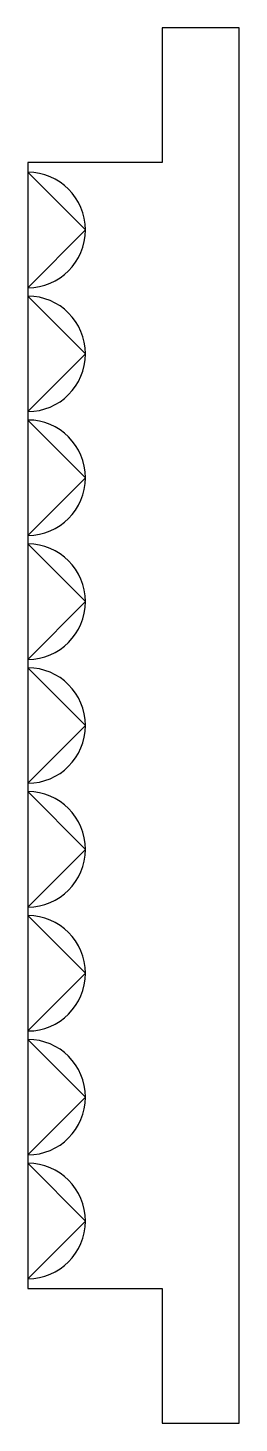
# Model space of a CAD drawing. Header units: millimetres. Extents: x 64 to 75, y 0 to 72.5.
import ezdxf

# ---------------------------------------------------------------- set-up
doc = ezdxf.new("R2010")
doc.units = ezdxf.units.MM
doc.layers.get('0').update_dxf_attribs({"linetype": 'CONTINUOUS'})

msp = doc.modelspace()

# ---------------------------------------------------------------- linework, layer by layer
for p, q in [((64, 58.563), (67, 55.563)), ((67, 55.563), (64, 52.563)), ((64, 52.125), (67, 49.125)), ((67, 49.125), (64, 46.125)), ((64, 45.688), (67, 42.688)), ((67, 42.688), (64, 39.688)), ((64, 39.25), (67, 36.25)), ((67, 36.25), (64, 33.25)), ((64, 32.813), (67, 29.813)), ((67, 29.813), (64, 26.813)), ((64, 26.375), (67, 23.375)), ((67, 23.375), (64, 20.375)), ((64, 19.938), (67, 16.938)), ((67, 16.938), (64, 13.938)), ((64, 13.5), (67, 10.5)), ((67, 10.5), (64, 7.5))]:
    msp.add_line(p, q)
msp.add_lwpolyline([(75, 0), (75, 72.5), (71, 72.5), (71, 65.5), (64, 65.5), (64, 7), (71, 7), (71, 0)], close=True)
msp.add_lwpolyline([(64, 59, 1), (64, 65), (67, 62)], format="xyb", close=True)
for centre in [(64, 55.563), (64, 49.125), (64, 42.688), (64, 36.25), (64, 29.813), (64, 23.375), (64, 16.938), (64, 10.5)]:
    msp.add_arc(centre, 3, -90, 90)

doc.saveas('drawing.dxf')
